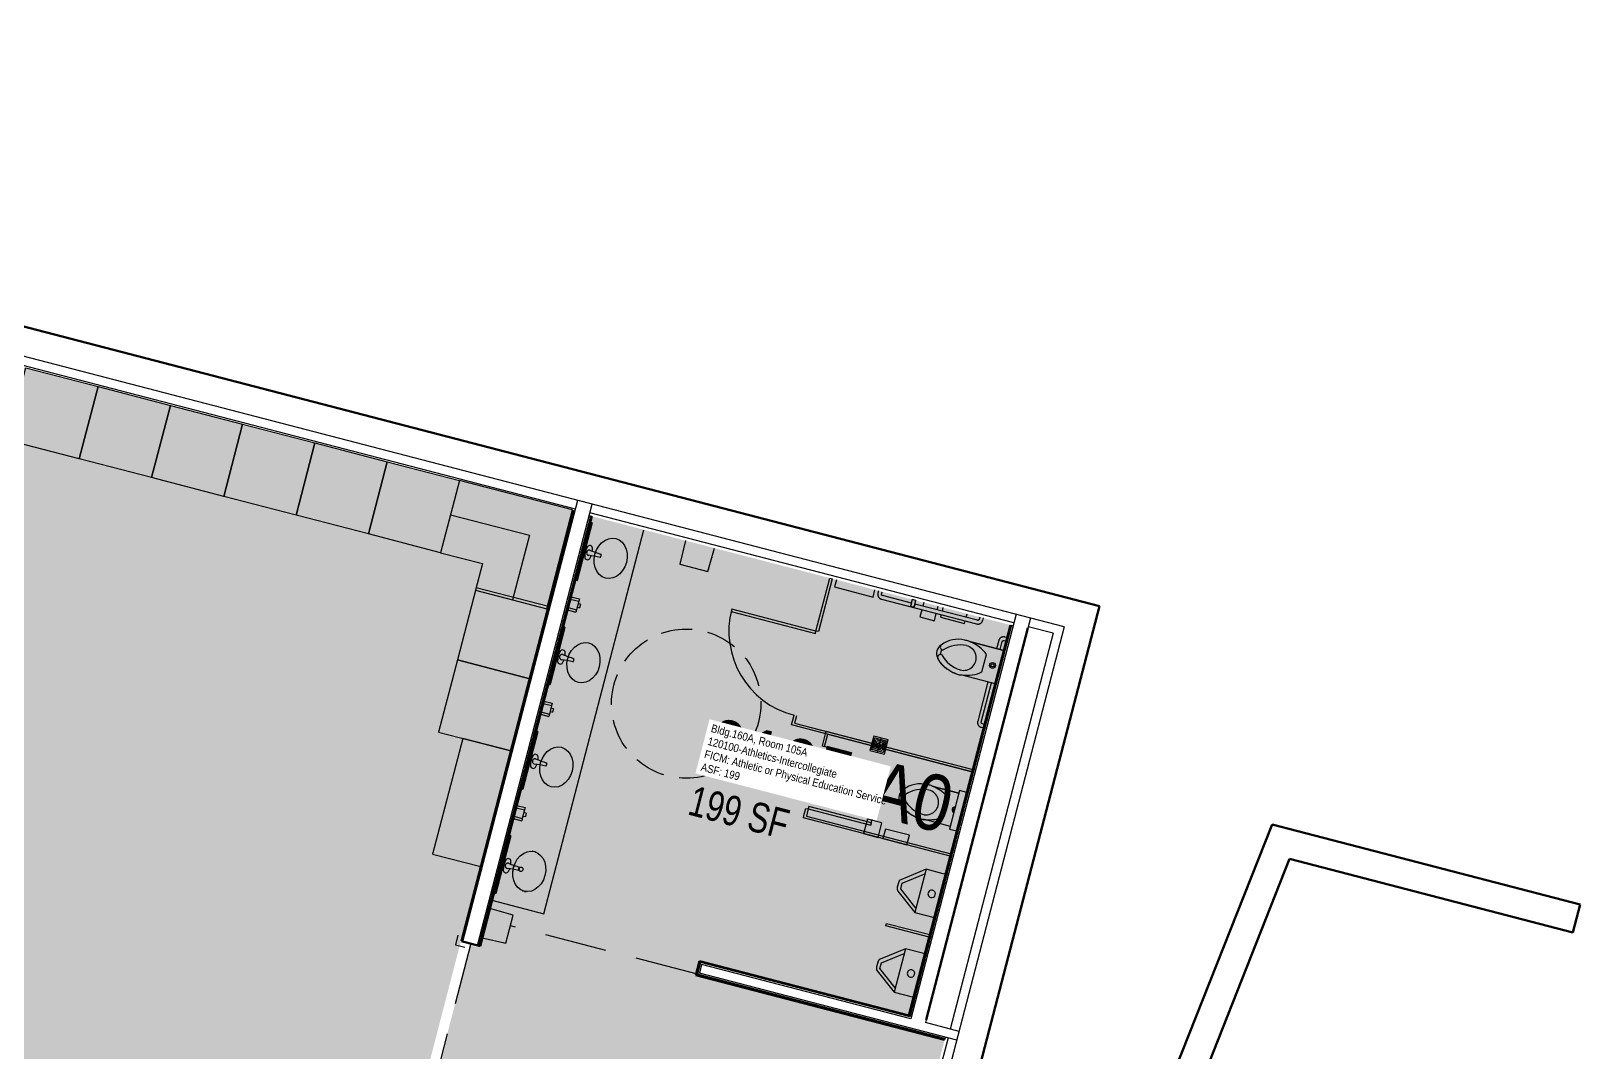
# Model space of a CAD drawing. Header units: inches. Extents: x 69197503 to 69201323, y 27704041 to 27705339.
# Drawn here: x 69200700 to 69201323, y 27704589 to 27705000 of the extents above; entities that cross this region are included whole.
import ezdxf
from ezdxf.enums import TextEntityAlignment as Align

# ---------------------------------------------------------------- set-up
doc = ezdxf.new("R2010")
doc.units = ezdxf.units.IN
doc.header["$LTSCALE"] = 100
doc.header["$MEASUREMENT"] = 0
doc.linetypes.add('DASHED2', pattern=[0.375, 0.25, -0.125])
doc.layers.get('0').update_dxf_attribs({"linetype": 'CONTINUOUS'})
for name, color, linetype in [('A-FLOR', 3, 'CONTINUOUS'), ('A-IDEN-RNUM', 7, 'CONTINUOUS'), ('A-IDEN-SNUM', 4, 'CONTINUOUS'), ('A-IDEN-VNUM', 4, 'CONTINUOUS'), ('A-MISC', 3, 'CONTINUOUS'), ('A-SITE', 3, 'CONTINUOUS'), ('A-WALL', 5, 'CONTINUOUS'), ('AREA-TEXT', 3, 'CONTINUOUS'), ('P-SANR-FIXT', 2, 'CONTINUOUS'), ('Rooms-Category-Color', 7, 'CONTINUOUS'), ('Rooms-College-Color', 7, 'CONTINUOUS'), ('Rooms-Department-Color', 7, 'CONTINUOUS'), ('Rooms-Division-Color', 7, 'CONTINUOUS'), ('Rooms-Information', 7, 'CONTINUOUS')]:
    doc.layers.add(name, color=color, linetype=linetype)
doc.styles.add('AREA', font='arial.ttf', dxfattribs={"width": 0.75, "height": 12})
doc.styles.add('CP_ROOMSNUMBER', font='arial.ttf', dxfattribs={"height": 1})
doc.styles.add('CP_ROOMVNUMBER', font='arial.ttf', dxfattribs={"width": 0.85, "height": 0.075})

# ---------------------------------------------------------------- blocks, each defined once
blk = doc.blocks.new('DLRz_Counter Top_Multiple Lavs - 4 Lavs 13_-4_-3315855-ar1all Departments')
at = {"color": 0, "linetype": 'ByBlock', "lineweight": -2}
for p, q in [((-79.26, -2.5), (-79.26, -24)), ((-79.26, -24), (80.24, -24))]:
    blk.add_line(p, q, dxfattribs=at)
at = {"color": 0, "linetype": 'ByBlock', "lineweight": -2, "flags": 128}
for points in [[(-72.48, -14.05), (-72.28, -12.6), (-71.67, -11.22), (-70.69, -9.98), (-69.39, -8.94), (-67.83, -8.16), (-66.09, -7.68), (-64.26, -7.52), (-62.43, -7.68), (-60.7, -8.16), (-59.14, -8.94), (-57.84, -9.98), (-56.86, -11.22), (-56.25, -12.6), (-56.05, -14.05)], [(-29.15, -14.05), (-28.94, -12.6), (-28.34, -11.22), (-27.36, -9.98), (-26.05, -8.94), (-24.5, -8.16), (-22.76, -7.68), (-20.93, -7.52), (-19.1, -7.68), (-17.36, -8.16), (-15.81, -8.94), (-14.5, -9.98), (-13.53, -11.22), (-12.92, -12.6), (-12.71, -14.05)], [(14.18, -14.05), (14.39, -12.6), (15, -11.22), (15.98, -9.98), (17.28, -8.94), (18.84, -8.16), (20.57, -7.68), (22.4, -7.52), (24.23, -7.68), (25.97, -8.16), (27.53, -8.94), (28.83, -9.98), (29.81, -11.22), (30.42, -12.6), (30.62, -14.05)], [(57.52, -14.05), (57.72, -12.6), (58.33, -11.22), (59.31, -9.98), (60.61, -8.94), (62.17, -8.16), (63.91, -7.68), (65.74, -7.52), (67.57, -7.68), (69.3, -8.16), (70.86, -8.94), (72.16, -9.98), (73.14, -11.22), (73.75, -12.6), (73.95, -14.05)], [(-56.05, -14.05), (-56.25, -15.5), (-56.86, -16.88), (-57.84, -18.12), (-59.14, -19.16), (-60.7, -19.93), (-62.43, -20.42), (-64.26, -20.58), (-66.09, -20.42), (-67.83, -19.93), (-69.39, -19.16), (-70.69, -18.12), (-71.67, -16.88), (-72.28, -15.5), (-72.48, -14.05)], [(-12.71, -14.05), (-12.92, -15.5), (-13.53, -16.88), (-14.5, -18.12), (-15.81, -19.16), (-17.36, -19.93), (-19.1, -20.42), (-20.93, -20.58), (-22.76, -20.42), (-24.5, -19.93), (-26.05, -19.16), (-27.36, -18.12), (-28.34, -16.88), (-28.94, -15.5), (-29.15, -14.05)], [(30.62, -14.05), (30.42, -15.5), (29.81, -16.88), (28.83, -18.12), (27.53, -19.16), (25.97, -19.93), (24.23, -20.42), (22.4, -20.58), (20.57, -20.42), (18.84, -19.93), (17.28, -19.16), (15.98, -18.12), (15, -16.88), (14.39, -15.5), (14.18, -14.05)], [(73.95, -14.05), (73.75, -15.5), (73.14, -16.88), (72.16, -18.12), (70.86, -19.16), (69.3, -19.93), (67.57, -20.42), (65.74, -20.58), (63.91, -20.42), (62.17, -19.93), (60.61, -19.16), (59.31, -18.12), (58.33, -16.88), (57.72, -15.5), (57.52, -14.05)]]:
    blk.add_lwpolyline(points, dxfattribs=at)
at = {"color": 0, "linetype": 'ByBlock', "lineweight": -2}
for centre, major_axis, start_param, end_param in [((-64.37, -18.68), (0, 11.14), 6.273068, 6.420833), ((-64.15, -18.68), (0, 11.14), 6.146114, 6.293302), ((-66.64, -14), (0, 5.85), 1.435418, 1.52269), ((-66.27, -13.96), (0, 6.23), 1.620389, 1.739813), ((-62.26, -13.96), (0, 6.23), 4.548239, 4.651858), ((-61.88, -14), (0, 5.85), 4.777862, 4.843258)]:
    blk.add_ellipse(centre, major_axis=major_axis, ratio=0.999511, start_param=start_param, end_param=end_param, dxfattribs=at)
blk.add_ellipse((-64.26, -10.57), major_axis=(0, 0.894), ratio=0.999511, dxfattribs=at)
blk = doc.blocks.new('DLR_Counter Faucet_Lavatory - 6114_110-1921351-ar1all Departments')
at = {"color": 0, "linetype": 'ByBlock', "lineweight": -2}
for centre, radius, start, end in [((0, -7.97), 7.98, 74.55469, 105.44531), ((-1.84, -1.31), 1.06, 105.44531, 180.68962), ((-1.84, -1.33), 1.06, 179.31038, 254.55469), ((0, 5.33), 7.98, 254.55469, 263.32554), ((-44.84, -7.49), 44.19, 1.55508, 7.65809), ((0.03, -1.63), 1.09, 56.2815, 132.70889), ((48.85, -8.26), 48.22, 172.06622, 177.66671), ((0, 5.33), 7.98, 276.94949, 285.44531), ((1.84, -1.31), 1.06, 359.31038, 74.55469), ((1.84, -1.33), 1.06, 285.44531, 0.68962)]:
    blk.add_arc(centre, radius, start, end, dxfattribs=at)
blk.add_ellipse((-0.25, -1.51), major_axis=(0.322, 0.847), ratio=0.862348, start_param=1.023459, end_param=1.994549, dxfattribs=at)
for points, knots in [([(1.09, -1.6), (1.09, -1.54), (1.09, -1.46), (1.07, -1.34), (1.05, -1.26), (1.02, -1.18), (0.96, -1.08), (0.88, -0.96), (0.77, -0.83), (0.68, -0.76), (0.63, -0.73)], [-1, -1, -1, -1, -0.833333, -0.75, -0.666667, -0.583333, -0.5, -0.333333, -0.166667, 0, 0, 0, 0]), ([(-0.67, -6.29), (-0.67, -6.3), (-0.65, -6.3), (-0.63, -6.32), (-0.61, -6.33), (-0.6, -6.33), (-0.59, -6.34), (-0.57, -6.35), (-0.53, -6.37), (-0.49, -6.38), (-0.46, -6.4), (-0.45, -6.4), (-0.43, -6.4), (-0.4, -6.42), (-0.35, -6.43), (-0.27, -6.45), (-0.19, -6.47), (-0.06, -6.48), (0.06, -6.48), (0.19, -6.47), (0.26, -6.45), (0.32, -6.44), (0.37, -6.43), (0.4, -6.41), (0.43, -6.4), (0.45, -6.4), (0.46, -6.39), (0.47, -6.39), (0.5, -6.38), (0.53, -6.36), (0.56, -6.35), (0.58, -6.34), (0.6, -6.33), (0.61, -6.33), (0.62, -6.32), (0.64, -6.31), (0.66, -6.3), (0.67, -6.29), (0.67, -6.29)], [-1, -1, -1, -1, -0.958333, -0.916667, -0.895833, -0.890625, -0.885417, -0.875, -0.833333, -0.791667, -0.78125, -0.776042, -0.770833, -0.75, -0.708333, -0.666667, -0.611111, -0.555556, -0.444444, -0.388889, -0.333333, -0.305556, -0.277778, -0.25, -0.236111, -0.222222, -0.215278, -0.208333, -0.194444, -0.166667, -0.138889, -0.125, -0.111111, -0.097222, -0.083333, -0.055556, -0.027778, 0, 0, 0, 0])]:
    blk.add_open_spline(points, degree=3, knots=knots, dxfattribs=at)
blk = doc.blocks.new('DLR_Wheel_Chair_Circle_2D_no HC man - DLR Wheel Chair Circle-2529463-ar1all Departments')
at = {"linetype": 'DASHED2', "lineweight": -2, "ltscale": 0.5}
blk.add_circle((0, 0), 30, dxfattribs=at)
blk = doc.blocks.new('Toilet Stall-Accessible-Front-3D-DSA-CA - adjusted door - California CALDAG Compatible stall-4141230-ar1all Departments')
at = {"color": 0, "linetype": 'ByBlock', "lineweight": -2}
for p, q in [((34.94, 113.56), (34.94, 78.56)), ((35.94, 113.56), (34.94, 113.56)), ((35.94, 78.56), (35.94, 113.56)), ((-3.06, 78.56), (0.94, 78.56)), ((-3.06, 3.62), (-3.06, 78.56)), ((-2.06, 77.56), (-2.06, 3.56)), ((0.94, 77.56), (-2.06, 77.56)), ((34.94, 78.56), (35.94, 78.56)), ((35.94, 77.56), (35.94, 78.56)), ((35.94, 78.56), (57.94, 78.56)), ((57.94, 77.56), (35.94, 77.56)), ((57.94, 78.56), (57.94, 77.56)), ((-2.06, 3.56), (-3.06, 3.62)), ((-3.06, 3.56), (-2.06, 3.56)), ((-2.06, 3.56), (57.94, 3.56))]:
    blk.add_line(p, q, dxfattribs=at)
blk.add_arc((35.94, 78.56), 35, 90, 180, dxfattribs=at)
blk = doc.blocks.new('DLR_Toilet_Stall_Standard - 34_ x 60_ Clear Floor Supported-3297081-ar1all Departments')
at = {"color": 0, "linetype": 'ByBlock', "lineweight": -2}
for p, q in [((-2.06, 64.56), (-1.06, 64.56)), ((-2.06, 3.56), (-2.06, 64.56)), ((-1.06, 64.56), (1.94, 64.56)), ((-1.06, 63.56), (-1.06, 3.56)), ((1.94, 63.56), (-1.06, 63.56)), ((1.94, 64.56), (1.94, 63.56)), ((2.94, 63.56), (1.94, 63.56)), ((1.94, 63.56), (1.94, 37.56)), ((2.94, 37.56), (2.94, 63.56)), ((32.94, 64.56), (27.94, 64.56)), ((27.94, 64.56), (27.94, 63.56)), ((27.94, 63.56), (32.94, 63.56)), ((33.94, 64.56), (32.94, 64.56)), ((32.94, 63.56), (32.94, 3.56)), ((33.94, 64.56), (33.94, 3.56)), ((1.94, 37.56), (2.94, 37.56)), ((1.94, 31.56), (-2.06, 31.56)), ((-2.06, 31.56), (-2.06, 21.56)), ((1.94, 21.56), (1.94, 31.56)), ((-2.06, 21.56), (1.94, 21.56)), ((-1.06, 3.56), (-2.06, 3.56)), ((-1.06, 3.56), (32.94, 3.56))]:
    blk.add_line(p, q, dxfattribs=at)
blk.add_arc((1.94, 63.56), 26, 270, 0, dxfattribs=at)
blk = doc.blocks.new('DLR_Toilet_Tissue_Dispenser - DLR_Toilet_Tissue_Dispenser-1045691-ar1all Departments')
at = {"color": 0, "linetype": 'ByBlock', "lineweight": -2}
for p, q in [((6, 36), (0, 36)), ((0, 36), (0, 30)), ((6, 30), (6, 36)), ((0, 30), (6, 30))]:
    blk.add_line(p, q, dxfattribs=at)
blk = doc.blocks.new('DLR_Urinal_Screen - 36_ O_C_-3169025-ar1all Departments')
at = {"color": 0, "linetype": 'ByBlock', "lineweight": -2}
for p, q in [((-0.5, 3.5625), (-0.5, 21.5625)), ((-0.5, 21.5625), (0.5, 21.5625)), ((0.5, 21.5625), (0.5, 3.5625)), ((0.5, 3.5625), (-0.5, 3.5625))]:
    blk.add_line(p, q, dxfattribs=at)
blk = doc.blocks.new('DLR_Urinal_WallHung - Standard-3144002-ar1all Departments')
at = {"color": 0, "linetype": 'ByBlock', "lineweight": -2}
for p, q in [((-2.87, 20.42), (-9.48, 11.66)), ((-7.6, 11.66), (-1.64, 19.56)), ((-1.64, 19.56), (0.68, 19.56)), ((0.44, 21.06), (-1.4, 21.06)), ((0.68, 19.56), (6.64, 11.66)), ((8.52, 11.66), (1.91, 20.42)), ((8.52, 11.66), (-9.48, 11.66)), ((-9.48, 11.66), (-9.48, 3.56)), ((8.52, 4.56), (8.52, 11.66)), ((8.52, 3.56), (8.52, 4.56))]:
    blk.add_line(p, q, dxfattribs=at)
for centre, radius, start, end in [((-1.4, 19.06), 2.01, 90, 137.05485), ((0.44, 19.06), 2.01, 42.94515, 90), ((-0.48, 6.98), 1.5, 360, 180), ((-0.48, 6.98), 1.5, 180, 360)]:
    blk.add_arc(centre, radius, start, end, dxfattribs=at)
blk = doc.blocks.new('DLR_WC_Flush-Valve_Wall-mounted - 3351_001 _1_28_-1086173-ar1all Departments')
at = {"color": 0, "linetype": 'ByBlock', "lineweight": -2}
for p, q in [((1805.59, 2400.47), (1816.3, 2400.47)), ((1816.3, 2400.47), (1805.59, 2400.47)), ((1812.96, 2390), (1812.96, 2397.16)), ((1816.3, 2386.69), (1805.57, 2386.69)), ((1816.3, 2386.69), (1805.57, 2386.69))]:
    blk.add_line(p, q, dxfattribs=at)
for centre, radius, start, end in [((1797.24, 2393.58), 3.95, 136.82544, 223.17456), ((1797.24, 2393.58), 3.95, 136.82544, 223.17456), ((1795.39, 2395.72), 1.17, 151.23218, 284.73215), ((1803.17, 2389.41), 11.17, 90.04317, 142.02662), ((1803.17, 2389.41), 11.17, 90.04317, 142.02662), ((1804.76, 2386.38), 12.23, 92.35789, 137.85026), ((1804.05, 2394.6), 6.04, 83.36449, 98.46195), ((1804.05, 2394.6), 6.04, 83.36449, 98.46195), ((1804.46, 2393.58), 5.02, 267.64211, 92.35789), ((1795.39, 2391.44), 1.17, 75.26785, 208.76782), ((1797.16, 2393.58), 2.22, 153.62402, 206.37598), ((1804.76, 2400.78), 12.23, 222.14974, 267.64211), ((1816.42, 2393.58), 1.17, 96.17681, 263.63833), ((1816.42, 2393.58), 0.625, 101.69522, 257.55421), ((1804.05, 2392.56), 6.04, 261.53805, 276.63551), ((1804.05, 2392.56), 6.04, 261.53805, 276.63551)]:
    blk.add_arc(centre, radius, start, end, dxfattribs=at)
for centre, major_axis, ratio, start_param, end_param in [((1801.46, 2393.6), (13.21, 0), 0.547995, 0.514934, 1.319108), ((1806.62, 2393.57), (13.2, 0), 0.54827, 3.521761, 4.447421), ((1801.26, 2393.57), (13.43, 0), 0.540473, 4.975716, 5.769982)]:
    blk.add_ellipse(centre, major_axis=major_axis, ratio=ratio, start_param=start_param, end_param=end_param, dxfattribs=at)
for points in [[(1804.75, 2400.6), (1804.89, 2400.59), (1805.17, 2400.54), (1805.45, 2400.5), (1805.59, 2400.47)], [(1805.57, 2386.69), (1805.44, 2386.67), (1805.16, 2386.62), (1804.89, 2386.58), (1804.75, 2386.56)]]:
    blk.add_open_spline(points, degree=3, dxfattribs=at)
blk.add_open_spline([(1803.16, 2386.58), (1802.77, 2386.64), (1801.99, 2386.78), (1801.06, 2387), (1800.33, 2387.2), (1799.8, 2387.37), (1799.29, 2387.55), (1798.7, 2387.77), (1798.07, 2388.05), (1797.38, 2388.39), (1796.76, 2388.75), (1796.17, 2389.14), (1795.63, 2389.55), (1794.99, 2390.11), (1794.59, 2390.57), (1794.36, 2390.88)], degree=3, knots=[0, 0, 0, 0, 0.1, 0.2, 0.25, 0.3, 0.35, 0.4, 0.475, 0.55, 0.625, 0.7, 0.775, 0.85, 1, 1, 1, 1], dxfattribs=at)
blk = doc.blocks.new('DLR_Locker_with_Bench - Player-3691357-ar1all Departments')
at = {"color": 0, "linetype": 'ByBlock', "lineweight": -2}
for p, q in [((-14.26, 0), (-14.26, 30)), ((-14.26, 30), (15.74, 30)), ((15.74, 30), (15.74, 0)), ((15.74, 0), (-14.26, 0))]:
    blk.add_line(p, q, dxfattribs=at)
blk = doc.blocks.new('DLR_Locker_with_Bench - Player-3667810-ar1all Departments')
at = {"color": 0, "linetype": 'ByBlock', "lineweight": -2}
for p, q in [((-14.26, 0), (-14.26, -30)), ((15.74, 0), (-14.26, 0)), ((15.74, -30), (15.74, 0)), ((-14.26, -30), (15.74, -30))]:
    blk.add_line(p, q, dxfattribs=at)
blk = doc.blocks.new('DLR_Mirror - 24_ x 48_-3362416-ar1all Departments')
at = {"color": 0, "linetype": 'ByBlock', "lineweight": -2}
for p, q in [((-11.04, 4.62), (12.96, 4.62)), ((12.96, 4.62), (-11.04, 4.62)), ((12.96, 4.62), (-11.04, 4.62)), ((-11.04, 4.62), (-11.04, 3.88)), ((-11.04, 3.88), (12.96, 3.88)), ((-10.29, 4.62), (12.21, 4.62)), ((12.21, 4.62), (-10.29, 4.62)), ((12.96, 3.88), (12.96, 4.62))]:
    blk.add_line(p, q, dxfattribs=at)
blk = doc.blocks.new('DLR_Locker_Bench - DLR_Locker_Bench-V5-ar1all Departments')
at = {"color": 0, "linetype": 'ByBlock', "lineweight": -2}
for p, q in [((24, 10), (-24, 10)), ((-24, 10), (-24, -10)), ((24, -10), (24, 10))]:
    blk.add_line(p, q, dxfattribs=at)
blk = doc.blocks.new('Locker Corner Piece1 - Locker Corner Piece-3288853-ar1all Departments')
at = {"color": 0, "linetype": 'ByBlock', "lineweight": -2}
for p, q in [((1607.42, 2471.58), (1560.42, 2471.58)), ((1560.42, 2471.58), (1560.42, 2457.33)), ((1607.42, 2430.58), (1607.42, 2471.58)), ((1560.42, 2457.33), (1560.42, 2441.58)), ((1560.42, 2457.33), (1593.17, 2457.33)), ((1593.17, 2457.33), (1593.17, 2430.58)), ((1560.42, 2441.58), (1577.8, 2441.58)), ((1577.8, 2441.58), (1577.8, 2430.58)), ((1577.8, 2430.58), (1593.17, 2430.58)), ((1593.17, 2430.58), (1607.42, 2430.58))]:
    blk.add_line(p, q, dxfattribs=at)
blk = doc.blocks.new('DLR_FloorDrain_Rectangular - 6_x6_ Strainer - 3_ Drain-762304-ar1all Departments')
at = {"color": 0, "linetype": 'ByBlock', "lineweight": -2}
for p, q in [((3, 3), (-3, 3)), ((-3, 3), (-3, -3)), ((-2.4, -2.4), (-2.4, 2.4)), ((-2.4, 2.4), (2.4, 2.4)), ((-1.8, -1.8), (-1.8, 1.8)), ((-1.8, 1.8), (1.8, 1.8)), ((-1.2, -1.2), (-1.2, 1.2)), ((-1.2, 1.2), (1.2, 1.2)), ((-0.6, -0.6), (-0.6, 0.6)), ((-0.6, 0.6), (0.6, 0.6)), ((0, 3), (0, -3)), ((0.6, 0.6), (0.6, -0.6)), ((1.2, 1.2), (1.2, -1.2)), ((1.8, 1.8), (1.8, -1.8)), ((2.4, 2.4), (2.4, -2.4)), ((3, -3), (3, 3)), ((-3, 0), (3, 0)), ((-3, -3), (3, -3)), ((2.4, -2.4), (-2.4, -2.4)), ((1.8, -1.8), (-1.8, -1.8)), ((1.2, -1.2), (-1.2, -1.2)), ((0.6, -0.6), (-0.6, -0.6))]:
    blk.add_line(p, q, dxfattribs=at)
blk = doc.blocks.new('DLR_Dispenser_Soap_Wall - SoapDispWall-3293411-ar1all Departments')
at = {"color": 0, "linetype": 'ByBlock', "lineweight": -2}
for p, q in [((-2.75, 7.38), (-1.75, 7.38)), ((-2.75, 3.87), (-2.75, 7.38)), ((-1.75, 7.38), (1.76, 7.38)), ((-1.75, 3.87), (-1.75, 7.38)), ((-0.75, 8.38), (0.75, 8.38)), ((-0.75, 8.38), (-0.75, 7.38)), ((0.75, 7.38), (0.75, 8.38)), ((1.76, 7.38), (2.75, 7.38)), ((1.76, 3.87), (1.76, 7.38)), ((2.75, 3.87), (2.75, 7.38))]:
    blk.add_line(p, q, dxfattribs=at)
blk = doc.blocks.new('DLR_GrabBar_WC_Back_GB-1 - DLR_GrabBar_36_-3412736-ar1all Departments')
at = {"color": 0, "linetype": 'ByBlock', "lineweight": -2}
for p, q in [((5.25, 0), (5.25, -1)), ((6.75, -1), (6.75, 0)), ((41.25, 0), (41.25, -1)), ((42.75, -1), (42.75, 0)), ((10.61, -1.5), (7.25, -1.5)), ((7.25, -3), (10.61, -3)), ((40.75, -1.5), (24.39, -1.5)), ((24.39, -3), (40.75, -3))]:
    blk.add_line(p, q, dxfattribs=at)
at = {"color": 0, "linetype": 'ByBlock', "lineweight": -2, "flags": 128}
for points in [[(5.25, -1), (5.25, -1.08), (5.26, -1.16), (5.26, -1.24), (5.28, -1.32), (5.29, -1.4), (5.31, -1.48), (5.33, -1.55), (5.35, -1.63), (5.38, -1.7), (5.41, -1.78), (5.44, -1.85), (5.48, -1.92), (5.51, -1.99), (5.56, -2.06), (5.6, -2.13), (5.65, -2.19), (5.69, -2.26), (5.75, -2.32), (5.8, -2.38), (5.86, -2.43), (5.92, -2.49), (5.98, -2.54), (6.04, -2.59), (6.1, -2.64), (6.17, -2.68), (6.24, -2.72), (6.31, -2.76), (6.38, -2.8), (6.45, -2.83), (6.53, -2.86), (6.6, -2.89), (6.68, -2.92), (6.75, -2.94), (6.83, -2.96), (6.91, -2.97), (6.99, -2.98), (7.07, -2.99), (7.15, -3), (7.23, -3), (7.25, -3)], [(7.25, -1.5), (7.23, -1.5), (7.21, -1.5), (7.19, -1.5), (7.17, -1.49), (7.15, -1.49), (7.13, -1.49), (7.11, -1.48), (7.09, -1.47), (7.07, -1.47), (7.06, -1.46), (7.04, -1.45), (7.02, -1.44), (7, -1.43), (6.98, -1.42), (6.97, -1.41), (6.95, -1.4), (6.94, -1.39), (6.92, -1.38), (6.91, -1.36), (6.89, -1.35), (6.88, -1.33), (6.86, -1.32), (6.85, -1.3), (6.84, -1.29), (6.83, -1.27), (6.82, -1.25), (6.81, -1.24), (6.8, -1.22), (6.79, -1.2), (6.78, -1.18), (6.78, -1.16), (6.77, -1.14), (6.77, -1.12), (6.76, -1.1), (6.76, -1.08), (6.75, -1.07), (6.75, -1.05), (6.75, -1.03), (6.75, -1.01), (6.75, -1)], [(40.75, -3), (40.83, -3), (40.91, -2.99), (40.99, -2.99), (41.07, -2.97), (41.15, -2.96), (41.23, -2.94), (41.3, -2.92), (41.38, -2.9), (41.45, -2.87), (41.53, -2.84), (41.6, -2.81), (41.67, -2.77), (41.74, -2.74), (41.81, -2.69), (41.88, -2.65), (41.94, -2.6), (42.01, -2.56), (42.07, -2.5), (42.13, -2.45), (42.18, -2.39), (42.24, -2.33), (42.29, -2.27), (42.34, -2.21), (42.39, -2.15), (42.43, -2.08), (42.47, -2.01), (42.51, -1.94), (42.55, -1.87), (42.58, -1.8), (42.61, -1.72), (42.64, -1.65), (42.67, -1.57), (42.69, -1.5), (42.71, -1.42), (42.72, -1.34), (42.73, -1.26), (42.74, -1.18), (42.75, -1.1), (42.75, -1.02), (42.75, -1)], [(41.25, -1), (41.25, -1.02), (41.25, -1.04), (41.25, -1.06), (41.24, -1.08), (41.24, -1.1), (41.24, -1.12), (41.23, -1.14), (41.22, -1.16), (41.22, -1.18), (41.21, -1.19), (41.2, -1.21), (41.19, -1.23), (41.18, -1.25), (41.17, -1.27), (41.16, -1.28), (41.15, -1.3), (41.14, -1.31), (41.13, -1.33), (41.11, -1.34), (41.1, -1.36), (41.08, -1.37), (41.07, -1.39), (41.05, -1.4), (41.04, -1.41), (41.02, -1.42), (41, -1.43), (40.99, -1.44), (40.97, -1.45), (40.95, -1.46), (40.93, -1.47), (40.91, -1.47), (40.89, -1.48), (40.87, -1.48), (40.85, -1.49), (40.83, -1.49), (40.82, -1.5), (40.8, -1.5), (40.78, -1.5), (40.76, -1.5), (40.75, -1.5)]]:
    blk.add_lwpolyline(points, dxfattribs=at)
blk = doc.blocks.new('DLR_GrabBar_WC_Side_GB-2 - DLR_GrabBar_60_-1952027-ar1all Departments')
at = {"color": 0, "linetype": 'ByBlock', "lineweight": -2}
for p, q in [((1, -11.25), (0, -11.25)), ((0, -12.75), (1, -12.75)), ((1.5, -13.25), (1.5, -39.25)), ((3, -52.75), (3, -13.25)), ((1.5, -40.75), (1.5, -52.75)), ((1, -53.25), (0, -53.25)), ((0, -54.75), (1, -54.75))]:
    blk.add_line(p, q, dxfattribs=at)
at = {"color": 0, "linetype": 'ByBlock', "lineweight": -2, "flags": 128}
for points in [[(3, -13.25), (3, -13.17), (2.99, -13.09), (2.99, -13.01), (2.97, -12.93), (2.96, -12.85), (2.94, -12.77), (2.92, -12.7), (2.9, -12.62), (2.87, -12.55), (2.84, -12.47), (2.81, -12.4), (2.77, -12.33), (2.74, -12.26), (2.69, -12.19), (2.65, -12.12), (2.6, -12.06), (2.56, -11.99), (2.5, -11.93), (2.45, -11.87), (2.39, -11.82), (2.33, -11.76), (2.27, -11.71), (2.21, -11.66), (2.15, -11.61), (2.08, -11.57), (2.01, -11.53), (1.94, -11.49), (1.87, -11.45), (1.8, -11.42), (1.72, -11.39), (1.65, -11.36), (1.57, -11.33), (1.5, -11.31), (1.42, -11.29), (1.34, -11.28), (1.26, -11.27), (1.18, -11.26), (1.1, -11.25), (1.02, -11.25), (1, -11.25)], [(1, -12.75), (1.02, -12.75), (1.04, -12.75), (1.06, -12.75), (1.08, -12.76), (1.1, -12.76), (1.12, -12.76), (1.14, -12.77), (1.16, -12.78), (1.18, -12.78), (1.19, -12.79), (1.21, -12.8), (1.23, -12.81), (1.25, -12.82), (1.27, -12.83), (1.28, -12.84), (1.3, -12.85), (1.31, -12.86), (1.33, -12.87), (1.34, -12.89), (1.36, -12.9), (1.37, -12.92), (1.39, -12.93), (1.4, -12.95), (1.41, -12.96), (1.42, -12.98), (1.43, -13), (1.44, -13.01), (1.45, -13.03), (1.46, -13.05), (1.47, -13.07), (1.47, -13.09), (1.48, -13.11), (1.48, -13.13), (1.49, -13.15), (1.49, -13.17), (1.5, -13.18), (1.5, -13.2), (1.5, -13.22), (1.5, -13.24), (1.5, -13.25)], [(1, -54.75), (1.08, -54.75), (1.16, -54.74), (1.24, -54.74), (1.32, -54.72), (1.4, -54.71), (1.48, -54.69), (1.55, -54.67), (1.63, -54.65), (1.7, -54.62), (1.78, -54.59), (1.85, -54.56), (1.92, -54.52), (1.99, -54.49), (2.06, -54.44), (2.13, -54.4), (2.19, -54.35), (2.26, -54.31), (2.32, -54.25), (2.38, -54.2), (2.43, -54.14), (2.49, -54.08), (2.54, -54.02), (2.59, -53.96), (2.64, -53.9), (2.68, -53.83), (2.72, -53.76), (2.76, -53.69), (2.8, -53.62), (2.83, -53.55), (2.86, -53.47), (2.89, -53.4), (2.92, -53.32), (2.94, -53.25), (2.96, -53.17), (2.97, -53.09), (2.98, -53.01), (2.99, -52.93), (3, -52.85), (3, -52.77), (3, -52.75)], [(1.5, -52.75), (1.5, -52.77), (1.5, -52.79), (1.5, -52.81), (1.49, -52.83), (1.49, -52.85), (1.49, -52.87), (1.48, -52.89), (1.47, -52.91), (1.47, -52.93), (1.46, -52.94), (1.45, -52.96), (1.44, -52.98), (1.43, -53), (1.42, -53.02), (1.41, -53.03), (1.4, -53.05), (1.39, -53.06), (1.38, -53.08), (1.36, -53.09), (1.35, -53.11), (1.33, -53.12), (1.32, -53.14), (1.3, -53.15), (1.29, -53.16), (1.27, -53.17), (1.25, -53.18), (1.24, -53.19), (1.22, -53.2), (1.2, -53.21), (1.18, -53.22), (1.16, -53.22), (1.14, -53.23), (1.12, -53.23), (1.1, -53.24), (1.08, -53.24), (1.07, -53.25), (1.05, -53.25), (1.03, -53.25), (1.01, -53.25), (1, -53.25)]]:
    blk.add_lwpolyline(points, dxfattribs=at)
blk = doc.blocks.new('DLR_GrabBar_WC_Vertical_GB-3 - DLR_GrabBar_WC_Vertical_GB-3-V6-ar1all Departments')
at = {"color": 0, "linetype": 'ByBlock', "lineweight": -2}
for p, q in [((0, -39.25), (0, -40.75)), ((2.25, -39.25), (0, -39.25)), ((1, -39.25), (0, -39.25)), ((0, -40), (0, -39.25)), ((0, -40.75), (0, -40)), ((0, -40.75), (2.25, -40.75)), ((0, -40.75), (1, -40.75)), ((1.72, -40.75), (1.71, -40.75))]:
    blk.add_line(p, q, dxfattribs=at)
at = {"color": 0, "linetype": 'ByBlock', "lineweight": -2, "flags": 128}
for points in [[(2.25, -39.25), (2.25, -39.25), (2.25, -39.25), (2.24, -39.25), (2.23, -39.25), (2.23, -39.25), (2.21, -39.25), (2.2, -39.25), (2.19, -39.25), (2.17, -39.25), (2.15, -39.25), (2.13, -39.25), (2.11, -39.25), (2.08, -39.25), (2.06, -39.25), (2.03, -39.25), (2, -39.25), (1.97, -39.25), (1.94, -39.25), (1.91, -39.25), (1.87, -39.25), (1.83, -39.25), (1.8, -39.25), (1.76, -39.25), (1.72, -39.25), (1.68, -39.25), (1.63, -39.25), (1.59, -39.25), (1.54, -39.25), (1.5, -39.25), (1.45, -39.25), (1.41, -39.25), (1.36, -39.25), (1.31, -39.25), (1.26, -39.25), (1.21, -39.25), (1.16, -39.25), (1.11, -39.25), (1.06, -39.25), (1.01, -39.25), (1, -39.25)], [(1, -40.75), (1.05, -40.75), (1.1, -40.75), (1.15, -40.75), (1.2, -40.75), (1.25, -40.75), (1.3, -40.75), (1.35, -40.75), (1.39, -40.75), (1.44, -40.75), (1.49, -40.75), (1.53, -40.75), (1.58, -40.75), (1.62, -40.75), (1.66, -40.75), (1.71, -40.75), (1.75, -40.75), (1.79, -40.75), (1.82, -40.75), (1.86, -40.75), (1.9, -40.75), (1.93, -40.75), (1.96, -40.75), (1.99, -40.75), (2.02, -40.75), (2.05, -40.75), (2.08, -40.75), (2.1, -40.75), (2.13, -40.75), (2.15, -40.75), (2.17, -40.75), (2.18, -40.75), (2.2, -40.75), (2.21, -40.75), (2.22, -40.75), (2.23, -40.75), (2.24, -40.75), (2.24, -40.75), (2.25, -40.75), (2.25, -40.75), (2.25, -40.75)], [(1.63, -39.25), (1.66, -39.25), (1.71, -39.25), (1.75, -39.25), (1.79, -39.25), (1.82, -39.25), (1.86, -39.25), (1.9, -39.25), (1.93, -39.25), (1.96, -39.25), (1.99, -39.25), (2.02, -39.25), (2.04, -39.25)], [(2.25, -39.25), (2.28, -39.25), (2.31, -39.25), (2.34, -39.26), (2.37, -39.26), (2.4, -39.26), (2.43, -39.27), (2.46, -39.28), (2.49, -39.29), (2.51, -39.3), (2.54, -39.31), (2.57, -39.32), (2.6, -39.33), (2.62, -39.35), (2.65, -39.36), (2.67, -39.38), (2.7, -39.4), (2.72, -39.42), (2.74, -39.44), (2.77, -39.46), (2.79, -39.48), (2.81, -39.5), (2.83, -39.52), (2.85, -39.55), (2.86, -39.57), (2.88, -39.59), (2.9, -39.62), (2.91, -39.65), (2.93, -39.67), (2.94, -39.7), (2.95, -39.73), (2.96, -39.76), (2.97, -39.78), (2.98, -39.81), (2.98, -39.84), (2.99, -39.87), (2.99, -39.9), (3, -39.93), (3, -39.96), (3, -39.99), (3, -40)], [(3, -40), (3, -40.03), (3, -40.06), (2.99, -40.09), (2.99, -40.12), (2.99, -40.15), (2.98, -40.18), (2.97, -40.21), (2.96, -40.24), (2.95, -40.26), (2.94, -40.29), (2.93, -40.32), (2.92, -40.35), (2.9, -40.37), (2.89, -40.4), (2.87, -40.42), (2.85, -40.45), (2.83, -40.47), (2.81, -40.49), (2.79, -40.52), (2.77, -40.54), (2.75, -40.56), (2.73, -40.58), (2.7, -40.6), (2.68, -40.61), (2.66, -40.63), (2.63, -40.65), (2.6, -40.66), (2.58, -40.68), (2.55, -40.69), (2.52, -40.7), (2.49, -40.71), (2.47, -40.72), (2.44, -40.73), (2.41, -40.73), (2.38, -40.74), (2.35, -40.74), (2.32, -40.75), (2.29, -40.75), (2.26, -40.75), (2.25, -40.75)]]:
    blk.add_lwpolyline(points, dxfattribs=at)
at = {"color": 0, "linetype": 'ByBlock', "lineweight": -2}
blk.add_arc((2.25, -40), 0.75, 270, 90, dxfattribs=at)
blk = doc.blocks.new('DLR_Toilet_Tissue_Dispenser - DLR_Toilet_Tissue_Dispenser-1951667-ar1all Departments')
at = {"color": 0, "linetype": 'ByBlock', "lineweight": -2}
for p, q in [((1.5, -30), (0, -30)), ((6, -30), (3, -30)), ((6, -36), (6, -30)), ((0, -36), (1.5, -36)), ((3, -36), (6, -36))]:
    blk.add_line(p, q, dxfattribs=at)
blk = doc.blocks.new('DLR_Sanitary_Napkin_Disposal - SND-2041280-ar1all Departments')
at = {"color": 0, "linetype": 'ByBlock', "lineweight": -2}
for p, q in [((1.5, -18), (0, -18)), ((4, -18), (3, -18)), ((4, -28), (4, -18)), ((0, -28), (1.5, -28)), ((3, -28), (4, -28))]:
    blk.add_line(p, q, dxfattribs=at)
blk = doc.blocks.new('DLR_WC_Flush-Valve_Wall-mounted - 3351_001 _1_28_-V2-ar1all Departments')
at = {"color": 0, "linetype": 'ByBlock', "lineweight": -2}
for p, q in [((1156.91, 1849.75), (1156.91, 1863.46)), ((1156.91, 1863.46), (1156.91, 1849.75)), ((1170.69, 1863.46), (1170.69, 1849.73)), ((1170.69, 1863.46), (1170.69, 1849.73)), ((1167.38, 1857.12), (1160.22, 1857.12))]:
    blk.add_line(p, q, dxfattribs=at)
for radius in [1.17, 0.625]:
    blk.add_circle((1163.8, 1860.58), radius, dxfattribs=at)
for centre, radius, start, end in [((1162.78, 1848.21), 6.04, 173.36449, 188.46195), ((1162.78, 1848.21), 6.04, 173.36449, 188.46195), ((1163.8, 1848.62), 5.02, 357.64211, 182.35789), ((1164.82, 1848.21), 6.04, 351.53805, 6.63551), ((1164.82, 1848.21), 6.04, 351.53805, 6.63551), ((1167.97, 1847.33), 11.17, 180.04317, 232.02662), ((1167.97, 1847.33), 11.17, 180.04317, 232.02662), ((1171, 1848.92), 12.23, 182.35789, 227.85026), ((1156.59, 1848.92), 12.23, 312.14974, 357.64211), ((1161.66, 1839.55), 1.17, 241.23218, 14.73215), ((1163.8, 1841.4), 3.95, 226.82544, 313.17456), ((1163.8, 1841.4), 3.95, 226.82544, 313.17456), ((1163.8, 1841.32), 2.22, 243.62402, 296.37598), ((1165.93, 1839.55), 1.17, 165.26785, 298.76782)]:
    blk.add_arc(centre, radius, start, end, dxfattribs=at)
for centre, major_axis, ratio, start_param, end_param in [((1163.78, 1845.62), (0, 13.21), 0.547995, 0.514934, 1.319108), ((1163.81, 1845.42), (0, 13.43), 0.540473, 4.975716, 5.769982), ((1163.81, 1850.78), (0, 13.2), 0.54827, 3.521761, 4.447421)]:
    blk.add_ellipse(centre, major_axis=major_axis, ratio=ratio, start_param=start_param, end_param=end_param, dxfattribs=at)
for points in [[(1156.77, 1848.91), (1156.79, 1849.05), (1156.83, 1849.33), (1156.88, 1849.61), (1156.91, 1849.75)], [(1170.69, 1849.73), (1170.71, 1849.6), (1170.76, 1849.32), (1170.8, 1849.05), (1170.82, 1848.91)]]:
    blk.add_open_spline(points, degree=3, dxfattribs=at)
blk.add_open_spline([(1170.79, 1847.32), (1170.74, 1846.93), (1170.6, 1846.15), (1170.38, 1845.22), (1170.18, 1844.49), (1170.01, 1843.96), (1169.83, 1843.44), (1169.61, 1842.86), (1169.33, 1842.23), (1168.99, 1841.54), (1168.63, 1840.92), (1168.24, 1840.33), (1167.83, 1839.79), (1167.26, 1839.15), (1166.81, 1838.75), (1166.5, 1838.52)], degree=3, knots=[0, 0, 0, 0, 0.1, 0.2, 0.25, 0.3, 0.35, 0.4, 0.475, 0.55, 0.625, 0.7, 0.775, 0.85, 1, 1, 1, 1], dxfattribs=at)
blk = doc.blocks.new('DLR_Corner_Guard - DLR_Corner_Guard-2800152-ar1all Departments')
at = {"color": 0, "linetype": 'ByBlock', "lineweight": -2}
for p, q in [((-2, 2), (-2, -2)), ((-2, -2), (2, -2))]:
    blk.add_line(p, q, dxfattribs=at)
blk = doc.blocks.new('Dyson Airblade Mk2 AB14 - Airblade Mk2 AB14 White-3307120-ar1all Departments')
at = {"color": 0, "linetype": 'ByBlock', "lineweight": -2}
for p, q in [((853.17, 1814.01), (843.42, 1814.23)), ((852.24, 1814.03), (852.33, 1814.03)), ((853.17, 1802.36), (853.17, 1814.01)), ((843.42, 1802.14), (853.17, 1802.36)), ((852.33, 1802.34), (852.24, 1802.34))]:
    blk.add_line(p, q, dxfattribs=at)
for points, knots in [([(847.4, 1814.14), (847.4, 1814.14), (847.43, 1814.14), (847.43, 1814.14), (847.42, 1814.14)], [-0.25378387, -0.25378387, -0.25378387, -0.25378387, -0.25, -0.23809524, -0.23809524, -0.23809524, -0.23809524]), ([(847.83, 1814.13), (847.83, 1814.13), (847.8, 1814.13), (847.75, 1814.13), (847.69, 1814.13), (847.65, 1814.14), (847.64, 1814.14)], [-0.74603175, -0.74603175, -0.74603175, -0.74603175, -0.74404762, -0.73809524, -0.73214286, -0.73019431, -0.73019431, -0.73019431, -0.73019431]), ([(847.42, 1802.23), (847.43, 1802.23), (847.43, 1802.23), (847.4, 1802.23), (847.4, 1802.23)], [-0.76190476, -0.76190476, -0.76190476, -0.76190476, -0.75, -0.74603175, -0.74603175, -0.74603175, -0.74603175]), ([(847.64, 1802.23), (847.65, 1802.23), (847.69, 1802.23), (847.75, 1802.24), (847.8, 1802.24), (847.83, 1802.24), (847.83, 1802.24)], [-0.26984127, -0.26984127, -0.26984127, -0.26984127, -0.26785714, -0.26190476, -0.25595238, -0.25396825, -0.25396825, -0.25396825, -0.25396825])]:
    blk.add_open_spline(points, degree=3, knots=knots, dxfattribs=at)
blk = doc.blocks.new('DLR_Dispenser_SeatCover - SCD-713942-ar1all Departments')
at = {"color": 0, "linetype": 'ByBlock', "lineweight": -2}
for p, q in [((-8, 1.5), (-8, -1.5)), ((-8, 1.5), (-8, -1.5)), ((8, -1.5), (8, 1.5)), ((8, -1.5), (8, 1.5)), ((-8, -1.5), (8, -1.5)), ((-8, -1.5), (8, -1.5))]:
    blk.add_line(p, q, dxfattribs=at)

msp = doc.modelspace()

# ---------------------------------------------------------------- hatches: boundary and pattern name
at = {"layer": 'Rooms-Category-Color', "true_color": 0xfbafa2}
for points in [[(69200301.19, 27704597.03), (69200447.82, 27704558.9), (69200459.11, 27704602.33), (69200463.83, 27704601.11), (69200438.06, 27704502.02), (69200813.58, 27704404.39), (69200917.9, 27704807.09), (69200391.41, 27704943.99)], [(69200882.88, 27704642.1), (69200967.44, 27704620.11), (69200968.92, 27704625.79), (69201053, 27704603.93), (69201093.8, 27704760.84), (69200925.64, 27704804.56)], [(69200849.33, 27704511.07), (69200893.72, 27704499.53), (69200895.8, 27704507.51), (69201035.41, 27704471.21), (69201067.37, 27704594.13), (69200883.36, 27704641.97), (69200880.56, 27704631.2), (69200876.81, 27704632.18), (69200862.37, 27704576.65), (69200866.12, 27704575.67)]]:
    msp.add_hatch(color=21, dxfattribs=at).paths.add_polyline_path(points)
at = {"layer": 'Rooms-College-Color', "true_color": 0xffff64}
for points in [[(69200301.19, 27704597.03), (69200447.82, 27704558.9), (69200459.11, 27704602.33), (69200463.83, 27704601.11), (69200438.06, 27704502.02), (69200813.58, 27704404.39), (69200917.9, 27704807.09), (69200391.41, 27704943.99)], [(69200882.88, 27704642.1), (69200967.44, 27704620.11), (69200968.92, 27704625.79), (69201053, 27704603.93), (69201093.8, 27704760.84), (69200925.64, 27704804.56)], [(69200849.33, 27704511.07), (69200893.72, 27704499.53), (69200895.8, 27704507.51), (69201035.41, 27704471.21), (69201067.37, 27704594.13), (69200883.36, 27704641.97), (69200880.56, 27704631.2), (69200876.81, 27704632.18), (69200862.37, 27704576.65), (69200866.12, 27704575.67)]]:
    msp.add_hatch(color=51, dxfattribs=at).paths.add_polyline_path(points)
at = {"layer": 'Rooms-Department-Color', "true_color": 0x604aed}
for points in [[(69200301.19, 27704597.03), (69200447.82, 27704558.9), (69200459.11, 27704602.33), (69200463.83, 27704601.11), (69200438.06, 27704502.02), (69200813.58, 27704404.39), (69200917.9, 27704807.09), (69200391.41, 27704943.99)], [(69200882.88, 27704642.1), (69200967.44, 27704620.11), (69200968.92, 27704625.79), (69201053, 27704603.93), (69201093.8, 27704760.84), (69200925.64, 27704804.56)], [(69200849.33, 27704511.07), (69200893.72, 27704499.53), (69200895.8, 27704507.51), (69201035.41, 27704471.21), (69201067.37, 27704594.13), (69200883.36, 27704641.97), (69200880.56, 27704631.2), (69200876.81, 27704632.18), (69200862.37, 27704576.65), (69200866.12, 27704575.67)]]:
    msp.add_hatch(color=173, dxfattribs=at).paths.add_polyline_path(points)
at = {"layer": 'Rooms-Division-Color', "true_color": 0x604aed}
for points in [[(69200301.19, 27704597.03), (69200447.82, 27704558.9), (69200459.11, 27704602.33), (69200463.83, 27704601.11), (69200438.06, 27704502.02), (69200813.58, 27704404.39), (69200917.9, 27704807.09), (69200391.41, 27704943.99)], [(69200882.88, 27704642.1), (69200967.44, 27704620.11), (69200968.92, 27704625.79), (69201053, 27704603.93), (69201093.8, 27704760.84), (69200925.64, 27704804.56)], [(69200849.33, 27704511.07), (69200893.72, 27704499.53), (69200895.8, 27704507.51), (69201035.41, 27704471.21), (69201067.37, 27704594.13), (69200883.36, 27704641.97), (69200880.56, 27704631.2), (69200876.81, 27704632.18), (69200862.37, 27704576.65), (69200866.12, 27704575.67)]]:
    msp.add_hatch(color=173, dxfattribs=at).paths.add_polyline_path(points)

# ---------------------------------------------------------------- linework, layer by layer
at = {"layer": 'A-FLOR', "linetype": 'DASHED2'}
for p, q in [((69200967.57, 27704620.59), (69200892.92, 27704640)), ((69200876.97, 27704632.78), (69200862.37, 27704576.65))]:
    msp.add_line(p, q, dxfattribs=at)
at = {"layer": 'A-SITE', "lineweight": 50}
for p, q in [((69201198.92, 27704680.68), (69201110.93, 27704458.16)), ((69201322.64, 27704648.51), (69201198.92, 27704680.68)), ((69201117.96, 27704444.32), (69201205.95, 27704666.84)), ((69201205.95, 27704666.84), (69201319.72, 27704637.26)), ((69201319.72, 27704637.26), (69201322.64, 27704648.51))]:
    msp.add_line(p, q, dxfattribs=at)
at = {"layer": 'A-WALL', "lineweight": 50}
for p, q in [((69201129.61, 27704768.45), (69200240.67, 27704999.59)), ((69200918.26, 27704807), (69200873.22, 27704633.76)), ((69200880.72, 27704631.81), (69200925.64, 27704804.56)), ((69201016.94, 27704335.11), (69201129.61, 27704768.45)), ((69201093.8, 27704760.84), (69201053, 27704603.93)), ((69201059.89, 27704602.14), (69201100.82, 27704759.53)), ((69200873.22, 27704633.76), (69200880.72, 27704631.81)), ((69200968.92, 27704625.79), (69200967.44, 27704620.11)), ((69201053, 27704603.93), (69200968.92, 27704625.79)), ((69200967.44, 27704620.11), (69201067.37, 27704594.13))]:
    msp.add_line(p, q, dxfattribs=at)
at = {"layer": 'A-WALL'}
for p, q in [((69201115.44, 27704760.12), (69200249, 27704985.41)), ((69200919.03, 27704807.45), (69200390.96, 27704944.75)), ((69200873.82, 27704633.6), (69200919.94, 27704810.95)), ((69200879.63, 27704632.09), (69200925.74, 27704809.44)), ((69201095.17, 27704761.65), (69200924.83, 27704805.94)), ((69200880.23, 27704631.93), (69200925.15, 27704804.69)), ((69200924.55, 27704804.85), (69200925.64, 27704804.56)), ((69201096.08, 27704765.15), (69201053.8, 27704602.56)), ((69201101.89, 27704763.64), (69201100.82, 27704759.53)), ((69201115.44, 27704760.12), (69201008.61, 27704349.28)), ((69201094.28, 27704760.71), (69201053.36, 27704603.32)), ((69201111.02, 27704757.52), (69201069.65, 27704598.44)), ((69201093.8, 27704760.84), (69201094.89, 27704760.56)), ((69201111.02, 27704757.52), (69201100.98, 27704760.14)), ((69200969.28, 27704625.18), (69200968.05, 27704620.47)), ((69201053.36, 27704603.32), (69200969.28, 27704625.18)), ((69201067.49, 27704594.61), (69200968.05, 27704620.47)), ((69200969.72, 27704624.42), (69200968.81, 27704620.91)), ((69201072.25, 27704594.02), (69200968.81, 27704620.91)), ((69201053.8, 27704602.56), (69200969.72, 27704624.42)), ((69201053, 27704603.93), (69201053.48, 27704603.81)), ((69201059.89, 27704602.14), (69201059.61, 27704601.05)), ((69201073.16, 27704597.53), (69201059.61, 27704601.05)), ((69201068.74, 27704594.93), (69201036.21, 27704469.84)), ((69201067.65, 27704595.21), (69201067.37, 27704594.13))]:
    msp.add_line(p, q, dxfattribs=at)

# ---------------------------------------------------------------- block references
at = {"layer": 'A-FLOR'}
for name, p, rotation in [('DLR_Locker_with_Bench - Player-3691357-ar1all Departments', (69200704.46, 27704831.59), 345.424948968805), ('DLR_Locker_with_Bench - Player-3691357-ar1all Departments', (69200733.49, 27704824.04), 345.424948968805), ('DLR_Locker_with_Bench - Player-3691357-ar1all Departments', (69200762.53, 27704816.49), 345.424948968805), ('DLR_Locker_with_Bench - Player-3691357-ar1all Departments', (69200791.56, 27704808.94), 345.424948968805), ('DLR_Locker_with_Bench - Player-3691357-ar1all Departments', (69200820.6, 27704801.39), 345.424948968805), ('DLR_Locker_with_Bench - Player-3691357-ar1all Departments', (69200849.63, 27704793.85), 345.424948968805), ('Locker Corner Piece1 - Locker Corner Piece-3288853-ar1all Departments', (69198740.24, 27702819.55), 345.424948968805), ('DLRz_Counter Top_Multiple Lavs - 4 Lavs 13_-4_-3315855-ar1all Departments', (69200903.03, 27704727.54), 75.42494896880511), ('DLR_Locker_with_Bench - Player-3667810-ar1all Departments', (69200904.61, 27704754.48), 255.424948968804), ('DLR_Locker_with_Bench - Player-3667810-ar1all Departments', (69200897.06, 27704725.45), 255.424948968804)]:
    msp.add_blockref(name, p, dxfattribs=dict(at, rotation=rotation))
at = {"layer": 'A-MISC'}
for name, p, rotation in [('DLR_Mirror - 24_ x 48_-3362416-ar1all Departments', (69200918.48, 27704792.44), 255.4249489688049), ('Dyson Airblade Mk2 AB14 - Airblade Mk2 AB14 White-3307120-ar1all Departments', (69199431.32, 27706064.58), 255.4249489688049), ('Toilet Stall-Accessible-Front-3D-DSA-CA - adjusted door - California CALDAG Compatible stall-4141230-ar1all Departments', (69201082.66, 27704703.87), 75.4249489688049), ('DLR_Dispenser_SeatCover - SCD-713942-ar1all Departments', (69201031.24, 27704775.56), 345.424948968805), ('DLR_GrabBar_WC_Side_GB-2 - DLR_GrabBar_60_-1952027-ar1all Departments', (69201093.8, 27704760.84), 255.4249489688049), ('DLR_Dispenser_Soap_Wall - SoapDispWall-3293411-ar1all Departments', (69200912.79, 27704770.54), 255.4249489688049), ('DLR_GrabBar_WC_Vertical_GB-3 - DLR_GrabBar_WC_Vertical_GB-3-V6-ar1all Departments', (69201093.8, 27704760.84), 255.4249489688049), ('DLR_Toilet_Tissue_Dispenser - DLR_Toilet_Tissue_Dispenser-1951667-ar1all Departments', (69201093.8, 27704760.84), 255.4249489688049), ('DLR_Wheel_Chair_Circle_2D_no HC man - DLR Wheel Chair Circle-2529463-ar1all Departments', (69200963.52, 27704729.23), 345.424948968805), ('DLR_Sanitary_Napkin_Disposal - SND-2041280-ar1all Departments', (69201093.8, 27704760.84), 255.4249489688049), ('DLR_Mirror - 24_ x 48_-3362416-ar1all Departments', (69200907.58, 27704750.5), 255.4249489688049), ('DLR_GrabBar_WC_Back_GB-1 - DLR_GrabBar_36_-3412736-ar1all Departments', (69201093.8, 27704760.84), 255.4249489688049), ('DLR_Dispenser_Soap_Wall - SoapDispWall-3293411-ar1all Departments', (69200901.88, 27704728.6), 255.4249489688049), ('DLR_Locker_Bench - DLR_Locker_Bench-V5-ar1all Departments', (69200877.38, 27704689.5), 75.42494896880491), ('DLR_Mirror - 24_ x 48_-3362416-ar1all Departments', (69200896.67, 27704708.56), 255.4249489688049), ('DLR_Toilet_Stall_Standard - 34_ x 60_ Clear Floor Supported-3297081-ar1all Departments', (69201073.6, 27704669.03), 75.4249489688049), ('DLR_Dispenser_SeatCover - SCD-713942-ar1all Departments', (69201072.84, 27704686.21), 255.4249489688047), ('DLR_Dispenser_Soap_Wall - SoapDispWall-3293411-ar1all Departments', (69200890.98, 27704686.66), 255.4249489688049), ('DLR_Toilet_Tissue_Dispenser - DLR_Toilet_Tissue_Dispenser-1045691-ar1all Departments', (69201069.64, 27704667.93), 75.4249489688049), ('DLR_Mirror - 24_ x 48_-3362416-ar1all Departments', (69200885.77, 27704666.62), 255.4249489688049), ('Dyson Airblade Mk2 AB14 - Airblade Mk2 AB14 White-3307120-ar1all Departments', (69199611.8, 27703103.25), 345.424948968805), ('DLR_Urinal_Screen - 36_ O_C_-3169025-ar1all Departments', (69201064.77, 27704635.03), 75.4249489688049), ('DLR_Corner_Guard - DLR_Corner_Guard-2800152-ar1all Departments', (69200873.22, 27704633.76), 345.424948968805)]:
    msp.add_blockref(name, p, dxfattribs=dict(at, rotation=rotation))
at = {"layer": 'P-SANR-FIXT'}
for name, p, rotation in [('DLR_Counter Faucet_Lavatory - 6114_110-1921351-ar1all Departments', (69200923.03, 27704790.26), 75.42494896880511), ('DLR_WC_Flush-Valve_Wall-mounted - 3351_001 _1_28_-V2-ar1all Departments', (69199578.77, 27706339.18), 255.4249489688049), ('DLR_Counter Faucet_Lavatory - 6114_110-1921351-ar1all Departments', (69200912.12, 27704748.32), 75.42494896880511), ('DLR_FloorDrain_Rectangular - 6_x6_ Strainer - 3_ Drain-762304-ar1all Departments', (69201041.01, 27704712.57), 345.424948968805), ('DLR_Counter Faucet_Lavatory - 6114_110-1921351-ar1all Departments', (69200901.22, 27704706.38), 75.42494896880511), ('DLR_WC_Flush-Valve_Wall-mounted - 3351_001 _1_28_-1086173-ar1all Departments', (69198711.2, 27702827.1), 345.424948968805), ('DLR_Counter Faucet_Lavatory - 6114_110-1921351-ar1all Departments', (69200890.31, 27704664.44), 75.42494896880511), ('DLR_Urinal_WallHung - Standard-3144002-ar1all Departments', (69201069.05, 27704651.5), 75.4249489688049), ('DLR_Urinal_WallHung - Standard-3144002-ar1all Departments', (69201060.73, 27704619.5), 75.4249489688049)]:
    msp.add_blockref(name, p, dxfattribs=dict(at, rotation=rotation))

# ---------------------------------------------------------------- texts
at = {"layer": 'A-IDEN-RNUM', "style": 'CP_ROOMSNUMBER'}
msp.add_text('0105-A0', height=1, rotation=345.42495, dxfattribs=at).set_placement((69200983.33, 27704702.55))
at = {"layer": 'A-IDEN-SNUM', "style": 'CP_ROOMSNUMBER'}
msp.add_text('160A0105A0', height=1, rotation=345.42495, dxfattribs=at).set_placement((69200980.49, 27704704.47))
at = {"layer": 'A-IDEN-VNUM', "style": 'CP_ROOMVNUMBER', "width": 0.85}
msp.add_text('0105-A0', height=22.5, rotation=345.42495, dxfattribs=at).set_placement((69200969.2, 27704702.3))
at = {"layer": 'AREA-TEXT', "style": 'AREA', "width": 0.75}
msp.add_text('199 SF', height=12, rotation=345.42, dxfattribs=at).set_placement((69200984.75, 27704685.53), align=Align.MIDDLE_CENTER)

# ---------------------------------------------------------------- next in the draw order: texts
at = {"layer": 'Rooms-Information', "insert": (69200969.2, 27704702.3), "char_height": 3.21429, "width": 72, "attachment_point": 7, "rotation": 345.42495, "style": 'CP_ROOMVNUMBER', "bg_fill": 3, "box_fill_scale": 1.5, "bg_fill_color": 256, "bg_fill_true_color": 13158600, "bg_fill_transparency": 0}
msp.add_mtext('Bldg.160A, Room 105A^M^J120100-Athletics-Intercollegiate^M^JFICM: Athletic or Physical Education Service^M^JASF: 199', dxfattribs=at)

doc.saveas('drawing.dxf')
